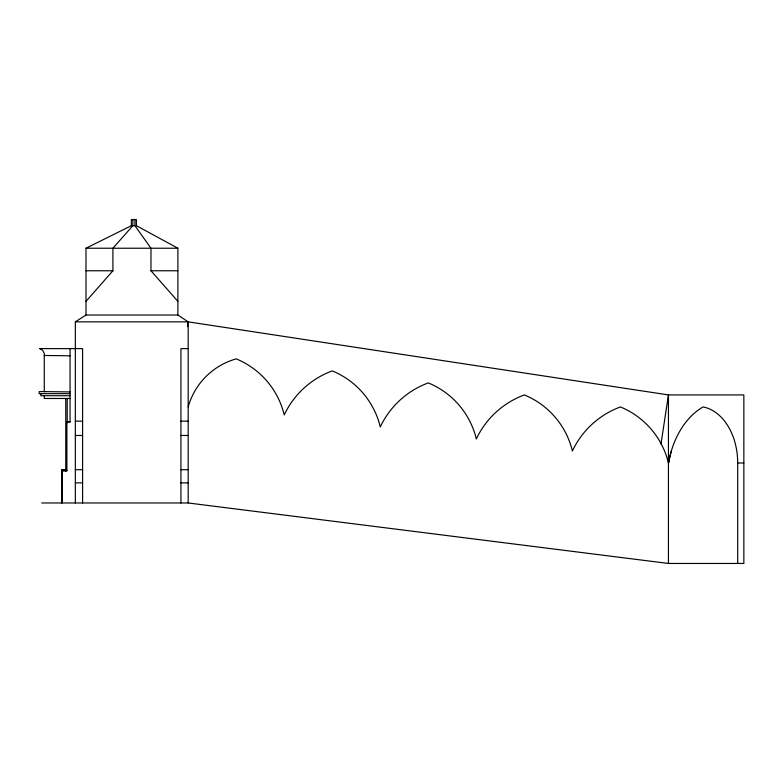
<?xml version="1.0" encoding="UTF-8"?>
<svg xmlns="http://www.w3.org/2000/svg" width="783" height="783" viewBox="0 0 783 783"><rect width="100%" height="100%" fill="white"/><g stroke="black" fill="none" stroke-linecap="round" stroke-linejoin="round"><path stroke-width="1.17" d="M65.86 469.839L61.808 469.839L61.808 502.97L61.837 470.064L65.87 470.064M187.44 326.638L188.174 321.852L177.888 315.02L85.993 315.02L75.344 321.852L75.344 502.97M660.979 444.039L668.447 394.926L743.85 394.926L743.85 563.457L668.447 563.457L188.174 502.97L41.724 502.97M671.374 450.822L668.447 462.998A81.138 81.138 0 0 0 620.42 406.945A85.866 85.866 0 0 0 572.393 450.969A81.138 81.138 0 0 0 524.365 394.926A85.866 85.866 0 0 0 476.338 438.95A81.138 81.138 0 0 0 428.311 382.907A85.866 85.866 0 0 0 380.284 426.931A81.138 81.138 0 0 0 332.256 370.888A85.866 85.866 0 0 0 284.229 414.912A81.138 81.138 0 0 0 236.202 358.868A69.403 69.403 0 0 0 188.174 406.896M85.993 301.357L112.909 270.761L112.909 248.231L132.846 225.69L132.846 219.543M85.993 315.02L85.993 248.231L131.358 225.69L136.408 225.69L177.888 248.231L177.888 315.02M85.993 248.231L177.888 248.231M85.993 270.761L112.909 270.761M134.93 219.543L134.93 225.69L150.972 248.231L150.972 270.761L177.888 270.761M75.344 321.852L188.174 321.852L668.447 394.926L668.447 563.457M39.493 348.621L82.587 348.621L82.587 502.97M188.174 348.621L180.932 348.621L180.932 502.97M45.091 391.617L39.15 391.617L39.15 393.663L70.049 393.663M70.049 395.709L40.853 395.709L40.853 393.663M70.088 398.478L44.269 398.478L44.269 395.709M75.344 421.156L82.587 421.156M180.932 421.156L188.174 421.156M70.049 421.743L66.878 421.743L66.878 470.945L61.808 470.945M66.878 421.959L70.049 421.959L70.049 348.621M75.344 435.465L82.587 435.465M180.932 435.465L188.174 435.465M669.054 459.895A82.43 58.285 -90 0 0 668.447 462.998A82.43 58.285 90 0 1 703.075 406.945A56.562 39.992 90 0 1 737.703 462.998L743.85 462.998M75.344 469.702L82.587 469.702M180.932 469.702L188.174 469.702M61.808 470.475L66.878 470.475M75.344 482.857L82.587 482.857M180.932 482.857L188.174 482.857M44.269 355.482L70.049 355.795M70.049 391.921L44.269 391.617L44.269 353.436L42.634 350.285L40.08 348.758M150.972 270.761L177.888 301.357M737.703 462.998L737.703 563.457M188.174 321.852L188.174 502.97M136.408 225.69L136.408 219.543L131.358 219.543L131.358 225.69M67.221 398.478L67.221 422.781M65.762 398.478L65.762 471.376M61.808 469.839L61.808 502.97"/></g></svg>
